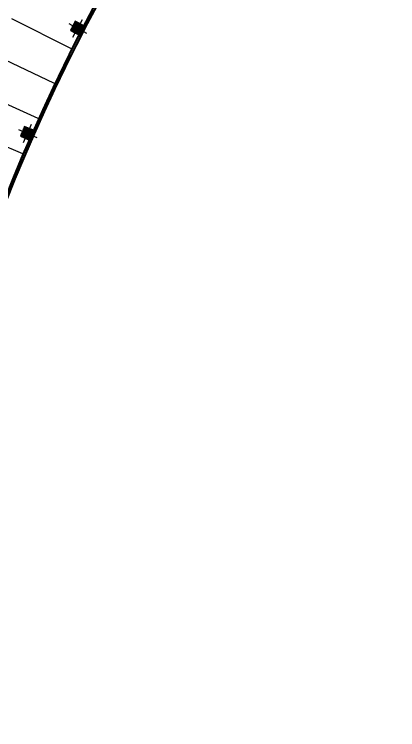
# Model space of a CAD drawing. Header units: millimetres. Extents: x -4 to 161, y -89 to 328.
# Drawn here: x 49.2 to 78, y -3.2 to 50.5 of the extents above; entities that cross this region are included whole.
import ezdxf

# ---------------------------------------------------------------- set-up
doc = ezdxf.new("R2010")
doc.units = ezdxf.units.MM
for name, color, linetype in [('ESTRUCTURA', 150, 'Continuous'), ('Grama Zoysa', 84, 'Continuous'), ('PISO', 8, 'Continuous')]:
    doc.layers.add(name, color=color, linetype=linetype)
doc.layers.add('PARED', color=20, linetype='Continuous', lineweight=40)

# ---------------------------------------------------------------- blocks, each defined once
blk = doc.blocks.new('columna macroestructura')
at = {"layer": 'ESTRUCTURA'}
h = blk.add_hatch(dxfattribs=at)
h.set_pattern_fill('ANSI31', color=256, scale=0.52)
h.set_pattern_definition([(45, (0, 0), (-0.0459619408, 0.0459619408), [])])
h.paths.add_polyline_path([(1323.84, 258.769), (1324.64, 258.769), (1324.64, 259.569), (1323.84, 259.569)])
blk.add_lwpolyline([(1323.84, 258.769), (1324.64, 258.769), (1324.64, 259.569), (1323.84, 259.569)], close=True, dxfattribs=at)
blk = doc.blocks.new('columna2')
at = {"layer": 'ESTRUCTURA'}
for p, q in [((3857.871, 3573.126), (3857.871, 3571.626)), ((3857.121, 3572.376), (3858.621, 3572.376))]:
    blk.add_line(p, q, dxfattribs=at)
at = {"layer": 'ESTRUCTURA', "rotation": 0.9624720657598389}
blk.add_blockref('columna macroestructura', (2538.171, 3291.006), dxfattribs=at)

msp = doc.modelspace()

# ---------------------------------------------------------------- hatches: boundary and pattern name
at = {"layer": 'Grama Zoysa'}
h = msp.add_hatch(dxfattribs=at)
h.set_pattern_fill('AR-CONC', color=256, scale=0.011)
h.set_pattern_definition([(50, (1343.0807, -3656.0261), (2.00403136, -0.17532994), [0.20955, -2.30505]), (355, (1343.0807, -3656.026), (-0.3876776, 2.1016253), [0.16764, -1.8440464]), (100.451445, (1343.2477, -3656.0407), (1.6163537, 1.9262953), [0.1780901, -1.9589927]), (46.1842, (1343.0807, -3655.4673), (2.9818694, -0.4624656), [0.314325, -3.457575]), (96.63556, (1343.329, -3655.5058), (2.6114455, 2.7216874), [0.2671353, -2.9384917]), (351.18415, (1343.0807, -3655.4673), (2.6114455, 2.7216874), [0.2514596, -2.766057]), (21, (1343.36, -3655.607), (1.6677583, -1.1249172), [0.20955, -2.30505]), (326, (1343.36, -3655.607), (0.6798223, 2.0260676), [0.16764, -1.84404]), (71.451445, (1343.499, -3655.7007), (2.3475806, 0.9011505), [0.1780901, -1.9589893]), (37.5, (1343.08065, -3656.0261), (0.03397464, 0.93010543), [0, -1.821688, 0, -1.87198, 0, -1.851025]), (7.5, (1343.0807, -3656.0261), (0.7350163, 1.10198632), [0, -1.067308, 0, -1.779778, 0, -0.705485]), (327.5, (1342.4576, -3656.0261), (1.49149655, -0.06301618), [0, -0.6985, 0, -2.17932, 0, -2.89179]), (317.5, (1342.1782, -3656.0261), (1.629421, 0.2796914), [0, -0.90805, 0, -1.447292, 0, -2.05359])])
edge = h.paths.add_edge_path()
edge.add_line((30.55, 56.53), (20.575, 25.557))
edge.add_arc((42.306, 18.558), 22.83, 162.1488, 211.9678)
edge.add_arc((177.945, -14.507), 156.42, 145.37034, 172.2926, ccw=False)
edge.add_arc((-104.864, 216.98), 209.955, 310.16322, 317.22004, ccw=False)

# ---------------------------------------------------------------- linework, layer by layer
at = {"layer": 'PARED'}
msp.add_lwpolyline([(39.335, -3.204), (0.018, 0.002, -0.176206), (-1.966, 31.694), (7.257, 60.373, 0.103624), (60.276, 118.117, 0.10531), (86.145, 193.692, 0.111613), (77.576, 278.723), (85.655, 303.673, -0.173551), (105.38, 327.807), (140.463, 307.394, 0.073888), (124.717, 268.027, 0.140254), (128.137, 188.572), (95.156, 97.236, 0.214927), (39.335, -3.204, 2.062782)], format="xyb", dxfattribs=at)
msp.add_lwpolyline([(39.198, -3.042), (0.12, 0.144, -0.175697), (-1.823, 31.65), (7.384, 60.28, 0.103558), (60.405, 118.04, 0.10531), (86.294, 193.674, 0.111548), (77.734, 278.724), (85.797, 303.625, -0.173043), (105.381, 327.633), (140.257, 307.34, 0.073627), (124.571, 268.062, 0.140162), (127.978, 188.574), (95.03, 97.329, 0.214563)], format="xyb", close=True, dxfattribs=at)
at = {"layer": 'PISO'}
for p, q in [((49.023, 50.135), (53.493, 47.894)), ((47.707, 47.439), (52.222, 45.292)), ((46.446, 44.717), (51.005, 42.664)), ((45.243, 41.969), (49.844, 40.011))]:
    msp.add_line(p, q, dxfattribs=at)
msp.add_arc((177.945, -14.507), 155.22, 138.50526, 172.56443, dxfattribs=at)

# ---------------------------------------------------------------- block references
for p, rotation in [((1367.905, -5041.636), 61.67177207037049), ((1367.905, -5041.636), 61.67177207037049), ((1771.797, -4926.502), 66.31312901021886), ((1771.797, -4926.502), 66.31312901021886)]:
    msp.add_blockref('columna2', p, dxfattribs=dict(rotation=rotation))

doc.saveas('drawing.dxf')
